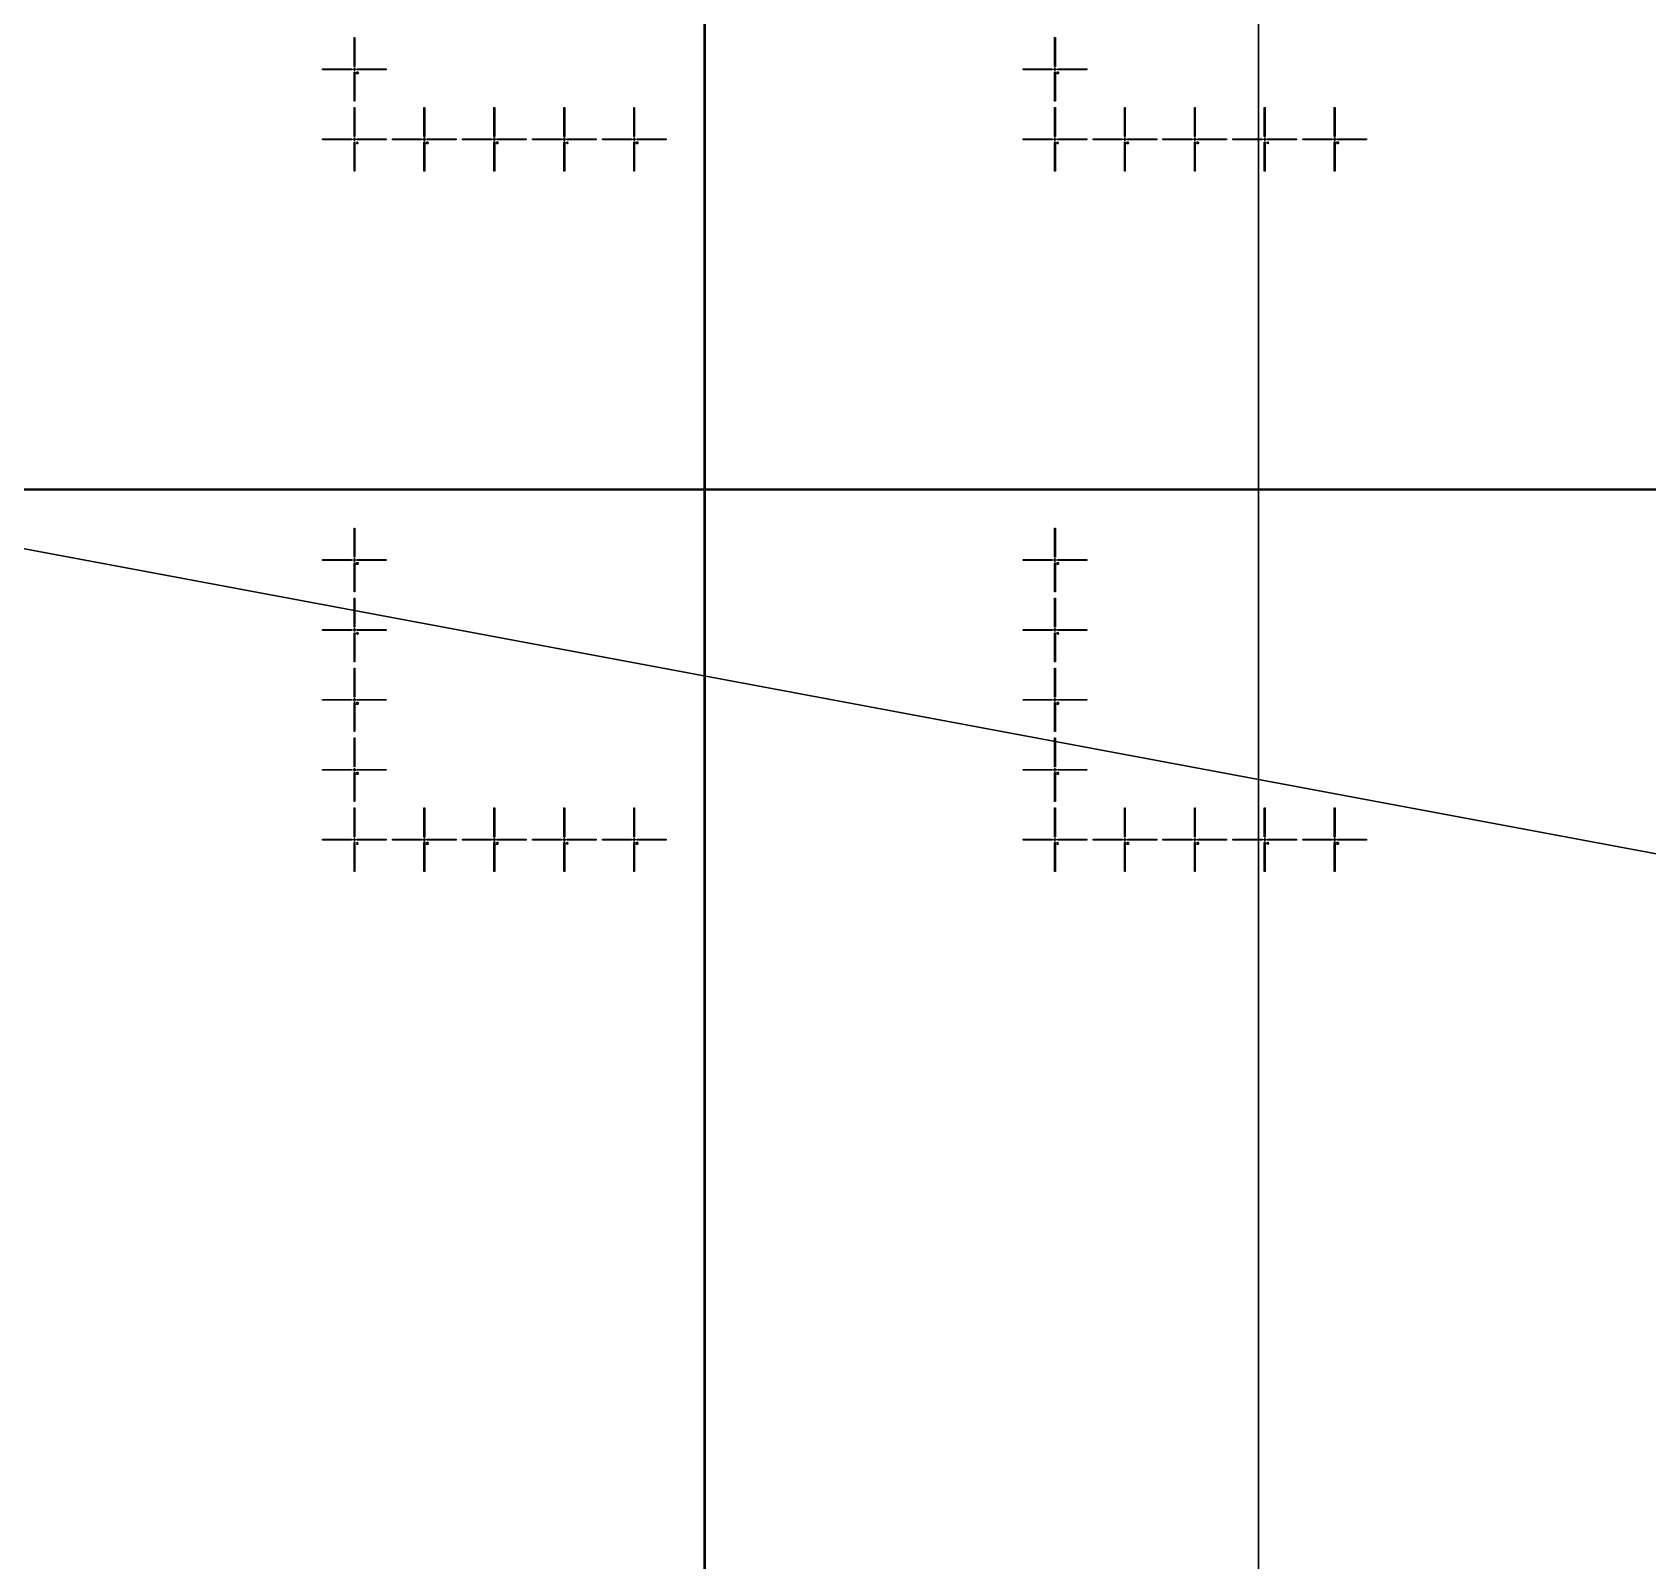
# Model space of a CAD drawing. Extents: x -25400 to 25400, y -24113 to 25400.
# Drawn here: x -15929 to -11309, y 88 to 4459 of the extents above; entities that cross this region are included whole.
import ezdxf

# ---------------------------------------------------------------- set-up
doc = ezdxf.new("R2010")
doc.units = 0
for name, color, linetype in [('L0D0', 1, 'CONTINUOUS'), ('L1D0', 2, 'CONTINUOUS'), ('L3D0', 3, 'CONTINUOUS')]:
    doc.layers.add(name, color=color, linetype=linetype)

msp = doc.modelspace()

# ---------------------------------------------------------------- linework, layer by layer
at = {"layer": 'L0D0'}
for points in [[(-12421.944, 22155.255), (-12421.944, -22155.255)], [(-12421.944, -22155.255), (-12421.944, 22155.255)], [(-19469.972, 12055.297), (0, 0), (-22510.084, 4207.864), (-22502.068, 4250.522), (-22493.971, 4293.164), (-22485.794, 4335.791), (-22477.535, 4378.402), (-22469.196, 4420.998), (-22460.776, 4463.577)], [(-22510.084, 4207.864), (0, 0), (-22510.084, -4207.864)]]:
    msp.add_lwpolyline(points, dxfattribs=at)
at = {"layer": 'L1D0'}
for points in [[(-15008.75, 4360.85), (-15008.75, 4443.85), (-15006.25, 4443.85), (-15006.25, 4360.85)], [(-13005.75, 4360.85), (-13005.75, 4443.85), (-13003.25, 4443.85), (-13003.25, 4360.85)], [(-15098.5, 4351.6), (-15098.5, 4354.1), (-15015.5, 4354.1), (-15015.5, 4351.6)], [(-15007.7, 4347.85), (-15007.7, 4352.65), (-15012.5, 4352.65), (-15012.5, 4353.05), (-15007.7, 4353.05), (-15007.7, 4357.85), (-15007.3, 4357.85), (-15007.3, 4353.05), (-15002.5, 4353.05), (-15002.5, 4352.65), (-15007.3, 4352.65), (-15007.3, 4347.85)], [(-15008.75, 4261.85), (-15008.75, 4344.85), (-15006.25, 4344.85), (-15006.25, 4261.85)], [(-15001.5, 4344.072), (-15001.5, 4344.961), (-15000.611, 4344.961), (-15000.611, 4344.072)], [(-15000.611, 4344.961), (-15000.611, 4345.85), (-14997.944, 4345.85), (-14997.944, 4344.961)], [(-15000.611, 4341.406), (-15000.611, 4342.294), (-14998.833, 4342.294), (-14998.833, 4341.406)], [(-14999.5, 4351.6), (-14999.5, 4354.1), (-14916.5, 4354.1), (-14916.5, 4351.6)], [(-14998.833, 4342.294), (-14998.833, 4343.183), (-14997.944, 4343.183), (-14997.944, 4342.294)], [(-14997.944, 4343.183), (-14997.944, 4344.961), (-14997.056, 4344.961), (-14997.056, 4343.183)], [(-13095.5, 4351.6), (-13095.5, 4354.1), (-13012.5, 4354.1), (-13012.5, 4351.6)], [(-13004.7, 4347.85), (-13004.7, 4352.65), (-13009.5, 4352.65), (-13009.5, 4353.05), (-13004.7, 4353.05), (-13004.7, 4357.85), (-13004.3, 4357.85), (-13004.3, 4353.05), (-12999.5, 4353.05), (-12999.5, 4352.65), (-13004.3, 4352.65), (-13004.3, 4347.85)], [(-13005.75, 4261.85), (-13005.75, 4344.85), (-13003.25, 4344.85), (-13003.25, 4261.85)], [(-12998.5, 4344.072), (-12998.5, 4344.961), (-12997.611, 4344.961), (-12997.611, 4344.072)], [(-12997.611, 4344.961), (-12997.611, 4345.85), (-12994.944, 4345.85), (-12994.944, 4344.961)], [(-12997.611, 4341.406), (-12997.611, 4342.294), (-12995.833, 4342.294), (-12995.833, 4341.406)], [(-12996.5, 4351.6), (-12996.5, 4354.1), (-12913.5, 4354.1), (-12913.5, 4351.6)], [(-12995.833, 4342.294), (-12995.833, 4343.183), (-12994.944, 4343.183), (-12994.944, 4342.294)], [(-12994.944, 4343.183), (-12994.944, 4344.961), (-12994.056, 4344.961), (-12994.056, 4343.183)], [(-15001.5, 4339.628), (-15001.5, 4341.406), (-15000.611, 4341.406), (-15000.611, 4340.517), (-14997.056, 4340.517), (-14997.056, 4339.628)], [(-12998.5, 4339.628), (-12998.5, 4341.406), (-12997.611, 4341.406), (-12997.611, 4340.517), (-12994.056, 4340.517), (-12994.056, 4339.628)], [(-15008.75, 4160.85), (-15008.75, 4243.85), (-15006.25, 4243.85), (-15006.25, 4160.85)], [(-14808.75, 4160.85), (-14808.75, 4243.85), (-14806.25, 4243.85), (-14806.25, 4160.85)], [(-14608.75, 4160.85), (-14608.75, 4243.85), (-14606.25, 4243.85), (-14606.25, 4160.85)], [(-14408.75, 4160.85), (-14408.75, 4243.85), (-14406.25, 4243.85), (-14406.25, 4160.85)], [(-14208.75, 4160.85), (-14208.75, 4243.85), (-14206.25, 4243.85), (-14206.25, 4160.85)], [(-13005.75, 4160.85), (-13005.75, 4243.85), (-13003.25, 4243.85), (-13003.25, 4160.85)], [(-12805.75, 4160.85), (-12805.75, 4243.85), (-12803.25, 4243.85), (-12803.25, 4160.85)], [(-12605.75, 4160.85), (-12605.75, 4243.85), (-12603.25, 4243.85), (-12603.25, 4160.85)], [(-12405.75, 4160.85), (-12405.75, 4243.85), (-12403.25, 4243.85), (-12403.25, 4160.85)], [(-12205.75, 4160.85), (-12205.75, 4243.85), (-12203.25, 4243.85), (-12203.25, 4160.85)], [(-15007.7, 4147.85), (-15007.7, 4152.65), (-15012.5, 4152.65), (-15012.5, 4153.05), (-15007.7, 4153.05), (-15007.7, 4157.85), (-15007.3, 4157.85), (-15007.3, 4153.05), (-15002.5, 4153.05), (-15002.5, 4152.65), (-15007.3, 4152.65), (-15007.3, 4147.85)], [(-14807.7, 4147.85), (-14807.7, 4152.65), (-14812.5, 4152.65), (-14812.5, 4153.05), (-14807.7, 4153.05), (-14807.7, 4157.85), (-14807.3, 4157.85), (-14807.3, 4153.05), (-14802.5, 4153.05), (-14802.5, 4152.65), (-14807.3, 4152.65), (-14807.3, 4147.85)], [(-14607.7, 4147.85), (-14607.7, 4152.65), (-14612.5, 4152.65), (-14612.5, 4153.05), (-14607.7, 4153.05), (-14607.7, 4157.85), (-14607.3, 4157.85), (-14607.3, 4153.05), (-14602.5, 4153.05), (-14602.5, 4152.65), (-14607.3, 4152.65), (-14607.3, 4147.85)], [(-14407.7, 4147.85), (-14407.7, 4152.65), (-14412.5, 4152.65), (-14412.5, 4153.05), (-14407.7, 4153.05), (-14407.7, 4157.85), (-14407.3, 4157.85), (-14407.3, 4153.05), (-14402.5, 4153.05), (-14402.5, 4152.65), (-14407.3, 4152.65), (-14407.3, 4147.85)], [(-14207.7, 4147.85), (-14207.7, 4152.65), (-14212.5, 4152.65), (-14212.5, 4153.05), (-14207.7, 4153.05), (-14207.7, 4157.85), (-14207.3, 4157.85), (-14207.3, 4153.05), (-14202.5, 4153.05), (-14202.5, 4152.65), (-14207.3, 4152.65), (-14207.3, 4147.85)], [(-13004.7, 4147.85), (-13004.7, 4152.65), (-13009.5, 4152.65), (-13009.5, 4153.05), (-13004.7, 4153.05), (-13004.7, 4157.85), (-13004.3, 4157.85), (-13004.3, 4153.05), (-12999.5, 4153.05), (-12999.5, 4152.65), (-13004.3, 4152.65), (-13004.3, 4147.85)], [(-12804.7, 4147.85), (-12804.7, 4152.65), (-12809.5, 4152.65), (-12809.5, 4153.05), (-12804.7, 4153.05), (-12804.7, 4157.85), (-12804.3, 4157.85), (-12804.3, 4153.05), (-12799.5, 4153.05), (-12799.5, 4152.65), (-12804.3, 4152.65), (-12804.3, 4147.85)], [(-12604.7, 4147.85), (-12604.7, 4152.65), (-12609.5, 4152.65), (-12609.5, 4153.05), (-12604.7, 4153.05), (-12604.7, 4157.85), (-12604.3, 4157.85), (-12604.3, 4153.05), (-12599.5, 4153.05), (-12599.5, 4152.65), (-12604.3, 4152.65), (-12604.3, 4147.85)], [(-12404.7, 4147.85), (-12404.7, 4152.65), (-12409.5, 4152.65), (-12409.5, 4153.05), (-12404.7, 4153.05), (-12404.7, 4157.85), (-12404.3, 4157.85), (-12404.3, 4153.05), (-12399.5, 4153.05), (-12399.5, 4152.65), (-12404.3, 4152.65), (-12404.3, 4147.85)], [(-12204.7, 4147.85), (-12204.7, 4152.65), (-12209.5, 4152.65), (-12209.5, 4153.05), (-12204.7, 4153.05), (-12204.7, 4157.85), (-12204.3, 4157.85), (-12204.3, 4153.05), (-12199.5, 4153.05), (-12199.5, 4152.65), (-12204.3, 4152.65), (-12204.3, 4147.85)], [(-15098.5, 4151.6), (-15098.5, 4154.1), (-15015.5, 4154.1), (-15015.5, 4151.6)], [(-15008.75, 4061.85), (-15008.75, 4144.85), (-15006.25, 4144.85), (-15006.25, 4061.85)], [(-15000.611, 4139.628), (-15000.611, 4140.517), (-14999.722, 4140.517), (-14999.722, 4144.072), (-15000.611, 4144.072), (-15000.611, 4144.961), (-14999.722, 4144.961), (-14999.722, 4145.85), (-14998.833, 4145.85), (-14998.833, 4140.517), (-14997.944, 4140.517), (-14997.944, 4139.628)], [(-14999.5, 4151.6), (-14999.5, 4154.1), (-14916.5, 4154.1), (-14916.5, 4151.6)], [(-14898.5, 4151.6), (-14898.5, 4154.1), (-14815.5, 4154.1), (-14815.5, 4151.6)], [(-14808.75, 4061.85), (-14808.75, 4144.85), (-14806.25, 4144.85), (-14806.25, 4061.85)], [(-14801.5, 4144.072), (-14801.5, 4144.961), (-14800.611, 4144.961), (-14800.611, 4144.072)], [(-14801.5, 4139.628), (-14801.5, 4141.406), (-14800.611, 4141.406), (-14800.611, 4140.517), (-14797.056, 4140.517), (-14797.056, 4139.628)], [(-14800.611, 4144.961), (-14800.611, 4145.85), (-14797.944, 4145.85), (-14797.944, 4144.961)], [(-14800.611, 4141.406), (-14800.611, 4142.294), (-14798.833, 4142.294), (-14798.833, 4141.406)], [(-14799.5, 4151.6), (-14799.5, 4154.1), (-14716.5, 4154.1), (-14716.5, 4151.6)], [(-14798.833, 4142.294), (-14798.833, 4143.183), (-14797.944, 4143.183), (-14797.944, 4142.294)], [(-14797.944, 4143.183), (-14797.944, 4144.961), (-14797.056, 4144.961), (-14797.056, 4143.183)], [(-14698.5, 4151.6), (-14698.5, 4154.1), (-14615.5, 4154.1), (-14615.5, 4151.6)], [(-14608.75, 4061.85), (-14608.75, 4144.85), (-14606.25, 4144.85), (-14606.25, 4061.85)], [(-14601.5, 4144.961), (-14601.5, 4145.85), (-14597.944, 4145.85), (-14597.944, 4144.961)], [(-14601.5, 4139.628), (-14601.5, 4140.517), (-14597.944, 4140.517), (-14597.944, 4139.628)], [(-14600.611, 4142.294), (-14600.611, 4143.183), (-14597.944, 4143.183), (-14597.944, 4142.294)], [(-14599.5, 4151.6), (-14599.5, 4154.1), (-14516.5, 4154.1), (-14516.5, 4151.6)], [(-14597.944, 4143.183), (-14597.944, 4144.961), (-14597.056, 4144.961), (-14597.056, 4143.183)], [(-14597.944, 4140.517), (-14597.944, 4142.294), (-14597.056, 4142.294), (-14597.056, 4140.517)], [(-14498.5, 4151.6), (-14498.5, 4154.1), (-14415.5, 4154.1), (-14415.5, 4151.6)], [(-14408.75, 4061.85), (-14408.75, 4144.85), (-14406.25, 4144.85), (-14406.25, 4061.85)], [(-14398.833, 4139.628), (-14398.833, 4141.406), (-14401.5, 4141.406), (-14401.5, 4143.183), (-14400.611, 4143.183), (-14400.611, 4142.294), (-14398.833, 4142.294), (-14398.833, 4144.961), (-14399.722, 4144.961), (-14399.722, 4145.85), (-14397.944, 4145.85), (-14397.944, 4142.294), (-14397.056, 4142.294), (-14397.056, 4141.406), (-14397.944, 4141.406), (-14397.944, 4139.628)], [(-14400.611, 4143.183), (-14400.611, 4144.961), (-14399.722, 4144.961), (-14399.722, 4143.183)], [(-14399.5, 4151.6), (-14399.5, 4154.1), (-14316.5, 4154.1), (-14316.5, 4151.6)], [(-14298.5, 4151.6), (-14298.5, 4154.1), (-14215.5, 4154.1), (-14215.5, 4151.6)], [(-14208.75, 4061.85), (-14208.75, 4144.85), (-14206.25, 4144.85), (-14206.25, 4061.85)], [(-14201.5, 4142.294), (-14201.5, 4145.85), (-14197.056, 4145.85), (-14197.056, 4144.961), (-14200.611, 4144.961), (-14200.611, 4143.183), (-14197.944, 4143.183), (-14197.944, 4142.294)], [(-14201.5, 4139.628), (-14201.5, 4140.517), (-14197.944, 4140.517), (-14197.944, 4139.628)], [(-14199.5, 4151.6), (-14199.5, 4154.1), (-14116.5, 4154.1), (-14116.5, 4151.6)], [(-14197.944, 4140.517), (-14197.944, 4142.294), (-14197.056, 4142.294), (-14197.056, 4140.517)], [(-13095.5, 4151.6), (-13095.5, 4154.1), (-13012.5, 4154.1), (-13012.5, 4151.6)], [(-13005.75, 4061.85), (-13005.75, 4144.85), (-13003.25, 4144.85), (-13003.25, 4061.85)], [(-12997.611, 4139.628), (-12997.611, 4140.517), (-12996.722, 4140.517), (-12996.722, 4144.072), (-12997.611, 4144.072), (-12997.611, 4144.961), (-12996.722, 4144.961), (-12996.722, 4145.85), (-12995.833, 4145.85), (-12995.833, 4140.517), (-12994.944, 4140.517), (-12994.944, 4139.628)], [(-12996.5, 4151.6), (-12996.5, 4154.1), (-12913.5, 4154.1), (-12913.5, 4151.6)], [(-12895.5, 4151.6), (-12895.5, 4154.1), (-12812.5, 4154.1), (-12812.5, 4151.6)], [(-12805.75, 4061.85), (-12805.75, 4144.85), (-12803.25, 4144.85), (-12803.25, 4061.85)], [(-12798.5, 4144.072), (-12798.5, 4144.961), (-12797.611, 4144.961), (-12797.611, 4144.072)], [(-12798.5, 4139.628), (-12798.5, 4141.406), (-12797.611, 4141.406), (-12797.611, 4140.517), (-12794.056, 4140.517), (-12794.056, 4139.628)], [(-12797.611, 4144.961), (-12797.611, 4145.85), (-12794.944, 4145.85), (-12794.944, 4144.961)], [(-12797.611, 4141.406), (-12797.611, 4142.294), (-12795.833, 4142.294), (-12795.833, 4141.406)], [(-12796.5, 4151.6), (-12796.5, 4154.1), (-12713.5, 4154.1), (-12713.5, 4151.6)], [(-12795.833, 4142.294), (-12795.833, 4143.183), (-12794.944, 4143.183), (-12794.944, 4142.294)], [(-12794.944, 4143.183), (-12794.944, 4144.961), (-12794.056, 4144.961), (-12794.056, 4143.183)], [(-12695.5, 4151.6), (-12695.5, 4154.1), (-12612.5, 4154.1), (-12612.5, 4151.6)], [(-12605.75, 4061.85), (-12605.75, 4144.85), (-12603.25, 4144.85), (-12603.25, 4061.85)], [(-12598.5, 4144.961), (-12598.5, 4145.85), (-12594.944, 4145.85), (-12594.944, 4144.961)], [(-12598.5, 4139.628), (-12598.5, 4140.517), (-12594.944, 4140.517), (-12594.944, 4139.628)], [(-12597.611, 4142.294), (-12597.611, 4143.183), (-12594.944, 4143.183), (-12594.944, 4142.294)], [(-12596.5, 4151.6), (-12596.5, 4154.1), (-12513.5, 4154.1), (-12513.5, 4151.6)], [(-12594.944, 4143.183), (-12594.944, 4144.961), (-12594.056, 4144.961), (-12594.056, 4143.183)], [(-12594.944, 4140.517), (-12594.944, 4142.294), (-12594.056, 4142.294), (-12594.056, 4140.517)], [(-12495.5, 4151.6), (-12495.5, 4154.1), (-12412.5, 4154.1), (-12412.5, 4151.6)], [(-12405.75, 4061.85), (-12405.75, 4144.85), (-12403.25, 4144.85), (-12403.25, 4061.85)], [(-12395.833, 4139.628), (-12395.833, 4141.406), (-12398.5, 4141.406), (-12398.5, 4143.183), (-12397.611, 4143.183), (-12397.611, 4142.294), (-12395.833, 4142.294), (-12395.833, 4144.961), (-12396.722, 4144.961), (-12396.722, 4145.85), (-12394.944, 4145.85), (-12394.944, 4142.294), (-12394.056, 4142.294), (-12394.056, 4141.406), (-12394.944, 4141.406), (-12394.944, 4139.628)], [(-12397.611, 4143.183), (-12397.611, 4144.961), (-12396.722, 4144.961), (-12396.722, 4143.183)], [(-12396.5, 4151.6), (-12396.5, 4154.1), (-12313.5, 4154.1), (-12313.5, 4151.6)], [(-12295.5, 4151.6), (-12295.5, 4154.1), (-12212.5, 4154.1), (-12212.5, 4151.6)], [(-12205.75, 4061.85), (-12205.75, 4144.85), (-12203.25, 4144.85), (-12203.25, 4061.85)], [(-12198.5, 4142.294), (-12198.5, 4145.85), (-12194.056, 4145.85), (-12194.056, 4144.961), (-12197.611, 4144.961), (-12197.611, 4143.183), (-12194.944, 4143.183), (-12194.944, 4142.294)], [(-12198.5, 4139.628), (-12198.5, 4140.517), (-12194.944, 4140.517), (-12194.944, 4139.628)], [(-12196.5, 4151.6), (-12196.5, 4154.1), (-12113.5, 4154.1), (-12113.5, 4151.6)], [(-12194.944, 4140.517), (-12194.944, 4142.294), (-12194.056, 4142.294), (-12194.056, 4140.517)], [(-15008.75, 2957.85), (-15008.75, 3040.85), (-15006.25, 3040.85), (-15006.25, 2957.85)], [(-13005.75, 2957.85), (-13005.75, 3040.85), (-13003.25, 3040.85), (-13003.25, 2957.85)], [(-15098.5, 2948.6), (-15098.5, 2951.1), (-15015.5, 2951.1), (-15015.5, 2948.6)], [(-15007.7, 2944.85), (-15007.7, 2949.65), (-15012.5, 2949.65), (-15012.5, 2950.05), (-15007.7, 2950.05), (-15007.7, 2954.85), (-15007.3, 2954.85), (-15007.3, 2950.05), (-15002.5, 2950.05), (-15002.5, 2949.65), (-15007.3, 2949.65), (-15007.3, 2944.85)], [(-15008.75, 2858.85), (-15008.75, 2941.85), (-15006.25, 2941.85), (-15006.25, 2858.85)], [(-15001.5, 2939.294), (-15001.5, 2942.85), (-14997.056, 2942.85), (-14997.056, 2941.961), (-15000.611, 2941.961), (-15000.611, 2940.183), (-14997.944, 2940.183), (-14997.944, 2939.294)], [(-15001.5, 2936.628), (-15001.5, 2937.517), (-14997.944, 2937.517), (-14997.944, 2936.628)], [(-14999.5, 2948.6), (-14999.5, 2951.1), (-14916.5, 2951.1), (-14916.5, 2948.6)], [(-14997.944, 2937.517), (-14997.944, 2939.294), (-14997.056, 2939.294), (-14997.056, 2937.517)], [(-13095.5, 2948.6), (-13095.5, 2951.1), (-13012.5, 2951.1), (-13012.5, 2948.6)], [(-13004.7, 2944.85), (-13004.7, 2949.65), (-13009.5, 2949.65), (-13009.5, 2950.05), (-13004.7, 2950.05), (-13004.7, 2954.85), (-13004.3, 2954.85), (-13004.3, 2950.05), (-12999.5, 2950.05), (-12999.5, 2949.65), (-13004.3, 2949.65), (-13004.3, 2944.85)], [(-13005.75, 2858.85), (-13005.75, 2941.85), (-13003.25, 2941.85), (-13003.25, 2858.85)], [(-12998.5, 2939.294), (-12998.5, 2942.85), (-12994.056, 2942.85), (-12994.056, 2941.961), (-12997.611, 2941.961), (-12997.611, 2940.183), (-12994.944, 2940.183), (-12994.944, 2939.294)], [(-12998.5, 2936.628), (-12998.5, 2937.517), (-12994.944, 2937.517), (-12994.944, 2936.628)], [(-12996.5, 2948.6), (-12996.5, 2951.1), (-12913.5, 2951.1), (-12913.5, 2948.6)], [(-12994.944, 2937.517), (-12994.944, 2939.294), (-12994.056, 2939.294), (-12994.056, 2937.517)], [(-15008.75, 2757.85), (-15008.75, 2840.85), (-15006.25, 2840.85), (-15006.25, 2757.85)], [(-13005.75, 2757.85), (-13005.75, 2840.85), (-13003.25, 2840.85), (-13003.25, 2757.85)], [(-15098.5, 2748.6), (-15098.5, 2751.1), (-15015.5, 2751.1), (-15015.5, 2748.6)], [(-15007.7, 2744.85), (-15007.7, 2749.65), (-15012.5, 2749.65), (-15012.5, 2750.05), (-15007.7, 2750.05), (-15007.7, 2754.85), (-15007.3, 2754.85), (-15007.3, 2750.05), (-15002.5, 2750.05), (-15002.5, 2749.65), (-15007.3, 2749.65), (-15007.3, 2744.85)], [(-15008.75, 2658.85), (-15008.75, 2741.85), (-15006.25, 2741.85), (-15006.25, 2658.85)], [(-14998.833, 2736.628), (-14998.833, 2738.406), (-15001.5, 2738.406), (-15001.5, 2740.183), (-15000.611, 2740.183), (-15000.611, 2739.294), (-14998.833, 2739.294), (-14998.833, 2741.961), (-14999.722, 2741.961), (-14999.722, 2742.85), (-14997.944, 2742.85), (-14997.944, 2739.294), (-14997.056, 2739.294), (-14997.056, 2738.406), (-14997.944, 2738.406), (-14997.944, 2736.628)], [(-15000.611, 2740.183), (-15000.611, 2741.961), (-14999.722, 2741.961), (-14999.722, 2740.183)], [(-14999.5, 2748.6), (-14999.5, 2751.1), (-14916.5, 2751.1), (-14916.5, 2748.6)], [(-13095.5, 2748.6), (-13095.5, 2751.1), (-13012.5, 2751.1), (-13012.5, 2748.6)], [(-13004.7, 2744.85), (-13004.7, 2749.65), (-13009.5, 2749.65), (-13009.5, 2750.05), (-13004.7, 2750.05), (-13004.7, 2754.85), (-13004.3, 2754.85), (-13004.3, 2750.05), (-12999.5, 2750.05), (-12999.5, 2749.65), (-13004.3, 2749.65), (-13004.3, 2744.85)], [(-13005.75, 2658.85), (-13005.75, 2741.85), (-13003.25, 2741.85), (-13003.25, 2658.85)], [(-12995.833, 2736.628), (-12995.833, 2738.406), (-12998.5, 2738.406), (-12998.5, 2740.183), (-12997.611, 2740.183), (-12997.611, 2739.294), (-12995.833, 2739.294), (-12995.833, 2741.961), (-12996.722, 2741.961), (-12996.722, 2742.85), (-12994.944, 2742.85), (-12994.944, 2739.294), (-12994.056, 2739.294), (-12994.056, 2738.406), (-12994.944, 2738.406), (-12994.944, 2736.628)], [(-12997.611, 2740.183), (-12997.611, 2741.961), (-12996.722, 2741.961), (-12996.722, 2740.183)], [(-12996.5, 2748.6), (-12996.5, 2751.1), (-12913.5, 2751.1), (-12913.5, 2748.6)], [(-15008.75, 2557.85), (-15008.75, 2640.85), (-15006.25, 2640.85), (-15006.25, 2557.85)], [(-13005.75, 2557.85), (-13005.75, 2640.85), (-13003.25, 2640.85), (-13003.25, 2557.85)], [(-15098.5, 2548.6), (-15098.5, 2551.1), (-15015.5, 2551.1), (-15015.5, 2548.6)], [(-15007.7, 2544.85), (-15007.7, 2549.65), (-15012.5, 2549.65), (-15012.5, 2550.05), (-15007.7, 2550.05), (-15007.7, 2554.85), (-15007.3, 2554.85), (-15007.3, 2550.05), (-15002.5, 2550.05), (-15002.5, 2549.65), (-15007.3, 2549.65), (-15007.3, 2544.85)], [(-15008.75, 2458.85), (-15008.75, 2541.85), (-15006.25, 2541.85), (-15006.25, 2458.85)], [(-15001.5, 2541.961), (-15001.5, 2542.85), (-14997.944, 2542.85), (-14997.944, 2541.961)], [(-14999.5, 2548.6), (-14999.5, 2551.1), (-14916.5, 2551.1), (-14916.5, 2548.6)], [(-14997.944, 2540.183), (-14997.944, 2541.961), (-14997.056, 2541.961), (-14997.056, 2540.183)], [(-13095.5, 2548.6), (-13095.5, 2551.1), (-13012.5, 2551.1), (-13012.5, 2548.6)], [(-13004.7, 2544.85), (-13004.7, 2549.65), (-13009.5, 2549.65), (-13009.5, 2550.05), (-13004.7, 2550.05), (-13004.7, 2554.85), (-13004.3, 2554.85), (-13004.3, 2550.05), (-12999.5, 2550.05), (-12999.5, 2549.65), (-13004.3, 2549.65), (-13004.3, 2544.85)], [(-13005.75, 2458.85), (-13005.75, 2541.85), (-13003.25, 2541.85), (-13003.25, 2458.85)], [(-12998.5, 2541.961), (-12998.5, 2542.85), (-12994.944, 2542.85), (-12994.944, 2541.961)], [(-12996.5, 2548.6), (-12996.5, 2551.1), (-12913.5, 2551.1), (-12913.5, 2548.6)], [(-12994.944, 2540.183), (-12994.944, 2541.961), (-12994.056, 2541.961), (-12994.056, 2540.183)], [(-15001.5, 2536.628), (-15001.5, 2537.517), (-14997.944, 2537.517), (-14997.944, 2536.628)], [(-15000.611, 2539.294), (-15000.611, 2540.183), (-14997.944, 2540.183), (-14997.944, 2539.294)], [(-14997.944, 2537.517), (-14997.944, 2539.294), (-14997.056, 2539.294), (-14997.056, 2537.517)], [(-12998.5, 2536.628), (-12998.5, 2537.517), (-12994.944, 2537.517), (-12994.944, 2536.628)], [(-12997.611, 2539.294), (-12997.611, 2540.183), (-12994.944, 2540.183), (-12994.944, 2539.294)], [(-12994.944, 2537.517), (-12994.944, 2539.294), (-12994.056, 2539.294), (-12994.056, 2537.517)], [(-15008.75, 2357.85), (-15008.75, 2440.85), (-15006.25, 2440.85), (-15006.25, 2357.85)], [(-13005.75, 2357.85), (-13005.75, 2440.85), (-13003.25, 2440.85), (-13003.25, 2357.85)], [(-15098.5, 2348.6), (-15098.5, 2351.1), (-15015.5, 2351.1), (-15015.5, 2348.6)], [(-15007.7, 2344.85), (-15007.7, 2349.65), (-15012.5, 2349.65), (-15012.5, 2350.05), (-15007.7, 2350.05), (-15007.7, 2354.85), (-15007.3, 2354.85), (-15007.3, 2350.05), (-15002.5, 2350.05), (-15002.5, 2349.65), (-15007.3, 2349.65), (-15007.3, 2344.85)], [(-15008.75, 2258.85), (-15008.75, 2341.85), (-15006.25, 2341.85), (-15006.25, 2258.85)], [(-15001.5, 2341.072), (-15001.5, 2341.961), (-15000.611, 2341.961), (-15000.611, 2341.072)], [(-15001.5, 2336.628), (-15001.5, 2338.406), (-15000.611, 2338.406), (-15000.611, 2337.517), (-14997.056, 2337.517), (-14997.056, 2336.628)], [(-15000.611, 2341.961), (-15000.611, 2342.85), (-14997.944, 2342.85), (-14997.944, 2341.961)], [(-15000.611, 2338.406), (-15000.611, 2339.294), (-14998.833, 2339.294), (-14998.833, 2338.406)], [(-14999.5, 2348.6), (-14999.5, 2351.1), (-14916.5, 2351.1), (-14916.5, 2348.6)], [(-14998.833, 2339.294), (-14998.833, 2340.183), (-14997.944, 2340.183), (-14997.944, 2339.294)], [(-14997.944, 2340.183), (-14997.944, 2341.961), (-14997.056, 2341.961), (-14997.056, 2340.183)], [(-13095.5, 2348.6), (-13095.5, 2351.1), (-13012.5, 2351.1), (-13012.5, 2348.6)], [(-13004.7, 2344.85), (-13004.7, 2349.65), (-13009.5, 2349.65), (-13009.5, 2350.05), (-13004.7, 2350.05), (-13004.7, 2354.85), (-13004.3, 2354.85), (-13004.3, 2350.05), (-12999.5, 2350.05), (-12999.5, 2349.65), (-13004.3, 2349.65), (-13004.3, 2344.85)], [(-13005.75, 2258.85), (-13005.75, 2341.85), (-13003.25, 2341.85), (-13003.25, 2258.85)], [(-12998.5, 2341.072), (-12998.5, 2341.961), (-12997.611, 2341.961), (-12997.611, 2341.072)], [(-12998.5, 2336.628), (-12998.5, 2338.406), (-12997.611, 2338.406), (-12997.611, 2337.517), (-12994.056, 2337.517), (-12994.056, 2336.628)], [(-12997.611, 2341.961), (-12997.611, 2342.85), (-12994.944, 2342.85), (-12994.944, 2341.961)], [(-12997.611, 2338.406), (-12997.611, 2339.294), (-12995.833, 2339.294), (-12995.833, 2338.406)], [(-12996.5, 2348.6), (-12996.5, 2351.1), (-12913.5, 2351.1), (-12913.5, 2348.6)], [(-12995.833, 2339.294), (-12995.833, 2340.183), (-12994.944, 2340.183), (-12994.944, 2339.294)], [(-12994.944, 2340.183), (-12994.944, 2341.961), (-12994.056, 2341.961), (-12994.056, 2340.183)], [(-15008.75, 2157.85), (-15008.75, 2240.85), (-15006.25, 2240.85), (-15006.25, 2157.85)], [(-14808.75, 2157.85), (-14808.75, 2240.85), (-14806.25, 2240.85), (-14806.25, 2157.85)], [(-14608.75, 2157.85), (-14608.75, 2240.85), (-14606.25, 2240.85), (-14606.25, 2157.85)], [(-14408.75, 2157.85), (-14408.75, 2240.85), (-14406.25, 2240.85), (-14406.25, 2157.85)], [(-14208.75, 2157.85), (-14208.75, 2240.85), (-14206.25, 2240.85), (-14206.25, 2157.85)], [(-13005.75, 2157.85), (-13005.75, 2240.85), (-13003.25, 2240.85), (-13003.25, 2157.85)], [(-12805.75, 2157.85), (-12805.75, 2240.85), (-12803.25, 2240.85), (-12803.25, 2157.85)], [(-12605.75, 2157.85), (-12605.75, 2240.85), (-12603.25, 2240.85), (-12603.25, 2157.85)], [(-12405.75, 2157.85), (-12405.75, 2240.85), (-12403.25, 2240.85), (-12403.25, 2157.85)], [(-12205.75, 2157.85), (-12205.75, 2240.85), (-12203.25, 2240.85), (-12203.25, 2157.85)], [(-15098.5, 2148.6), (-15098.5, 2151.1), (-15015.5, 2151.1), (-15015.5, 2148.6)], [(-15007.7, 2144.85), (-15007.7, 2149.65), (-15012.5, 2149.65), (-15012.5, 2150.05), (-15007.7, 2150.05), (-15007.7, 2154.85), (-15007.3, 2154.85), (-15007.3, 2150.05), (-15002.5, 2150.05), (-15002.5, 2149.65), (-15007.3, 2149.65), (-15007.3, 2144.85)], [(-15008.75, 2058.85), (-15008.75, 2141.85), (-15006.25, 2141.85), (-15006.25, 2058.85)], [(-15000.611, 2136.628), (-15000.611, 2137.517), (-14999.722, 2137.517), (-14999.722, 2141.072), (-15000.611, 2141.072), (-15000.611, 2141.961), (-14999.722, 2141.961), (-14999.722, 2142.85), (-14998.833, 2142.85), (-14998.833, 2137.517), (-14997.944, 2137.517), (-14997.944, 2136.628)], [(-14999.5, 2148.6), (-14999.5, 2151.1), (-14916.5, 2151.1), (-14916.5, 2148.6)], [(-14898.5, 2148.6), (-14898.5, 2151.1), (-14815.5, 2151.1), (-14815.5, 2148.6)], [(-14807.7, 2144.85), (-14807.7, 2149.65), (-14812.5, 2149.65), (-14812.5, 2150.05), (-14807.7, 2150.05), (-14807.7, 2154.85), (-14807.3, 2154.85), (-14807.3, 2150.05), (-14802.5, 2150.05), (-14802.5, 2149.65), (-14807.3, 2149.65), (-14807.3, 2144.85)], [(-14808.75, 2058.85), (-14808.75, 2141.85), (-14806.25, 2141.85), (-14806.25, 2058.85)], [(-14801.5, 2141.072), (-14801.5, 2141.961), (-14800.611, 2141.961), (-14800.611, 2141.072)], [(-14801.5, 2136.628), (-14801.5, 2138.406), (-14800.611, 2138.406), (-14800.611, 2137.517), (-14797.056, 2137.517), (-14797.056, 2136.628)], [(-14800.611, 2141.961), (-14800.611, 2142.85), (-14797.944, 2142.85), (-14797.944, 2141.961)], [(-14800.611, 2138.406), (-14800.611, 2139.294), (-14798.833, 2139.294), (-14798.833, 2138.406)], [(-14799.5, 2148.6), (-14799.5, 2151.1), (-14716.5, 2151.1), (-14716.5, 2148.6)], [(-14798.833, 2139.294), (-14798.833, 2140.183), (-14797.944, 2140.183), (-14797.944, 2139.294)], [(-14797.944, 2140.183), (-14797.944, 2141.961), (-14797.056, 2141.961), (-14797.056, 2140.183)], [(-14698.5, 2148.6), (-14698.5, 2151.1), (-14615.5, 2151.1), (-14615.5, 2148.6)], [(-14607.7, 2144.85), (-14607.7, 2149.65), (-14612.5, 2149.65), (-14612.5, 2150.05), (-14607.7, 2150.05), (-14607.7, 2154.85), (-14607.3, 2154.85), (-14607.3, 2150.05), (-14602.5, 2150.05), (-14602.5, 2149.65), (-14607.3, 2149.65), (-14607.3, 2144.85)], [(-14608.75, 2058.85), (-14608.75, 2141.85), (-14606.25, 2141.85), (-14606.25, 2058.85)], [(-14601.5, 2141.961), (-14601.5, 2142.85), (-14597.944, 2142.85), (-14597.944, 2141.961)], [(-14601.5, 2136.628), (-14601.5, 2137.517), (-14597.944, 2137.517), (-14597.944, 2136.628)], [(-14600.611, 2139.294), (-14600.611, 2140.183), (-14597.944, 2140.183), (-14597.944, 2139.294)], [(-14599.5, 2148.6), (-14599.5, 2151.1), (-14516.5, 2151.1), (-14516.5, 2148.6)], [(-14597.944, 2140.183), (-14597.944, 2141.961), (-14597.056, 2141.961), (-14597.056, 2140.183)], [(-14597.944, 2137.517), (-14597.944, 2139.294), (-14597.056, 2139.294), (-14597.056, 2137.517)], [(-14498.5, 2148.6), (-14498.5, 2151.1), (-14415.5, 2151.1), (-14415.5, 2148.6)], [(-14407.7, 2144.85), (-14407.7, 2149.65), (-14412.5, 2149.65), (-14412.5, 2150.05), (-14407.7, 2150.05), (-14407.7, 2154.85), (-14407.3, 2154.85), (-14407.3, 2150.05), (-14402.5, 2150.05), (-14402.5, 2149.65), (-14407.3, 2149.65), (-14407.3, 2144.85)], [(-14408.75, 2058.85), (-14408.75, 2141.85), (-14406.25, 2141.85), (-14406.25, 2058.85)], [(-14398.833, 2136.628), (-14398.833, 2138.406), (-14401.5, 2138.406), (-14401.5, 2140.183), (-14400.611, 2140.183), (-14400.611, 2139.294), (-14398.833, 2139.294), (-14398.833, 2141.961), (-14399.722, 2141.961), (-14399.722, 2142.85), (-14397.944, 2142.85), (-14397.944, 2139.294), (-14397.056, 2139.294), (-14397.056, 2138.406), (-14397.944, 2138.406), (-14397.944, 2136.628)], [(-14400.611, 2140.183), (-14400.611, 2141.961), (-14399.722, 2141.961), (-14399.722, 2140.183)], [(-14399.5, 2148.6), (-14399.5, 2151.1), (-14316.5, 2151.1), (-14316.5, 2148.6)], [(-14298.5, 2148.6), (-14298.5, 2151.1), (-14215.5, 2151.1), (-14215.5, 2148.6)], [(-14207.7, 2144.85), (-14207.7, 2149.65), (-14212.5, 2149.65), (-14212.5, 2150.05), (-14207.7, 2150.05), (-14207.7, 2154.85), (-14207.3, 2154.85), (-14207.3, 2150.05), (-14202.5, 2150.05), (-14202.5, 2149.65), (-14207.3, 2149.65), (-14207.3, 2144.85)], [(-14208.75, 2058.85), (-14208.75, 2141.85), (-14206.25, 2141.85), (-14206.25, 2058.85)], [(-14201.5, 2139.294), (-14201.5, 2142.85), (-14197.056, 2142.85), (-14197.056, 2141.961), (-14200.611, 2141.961), (-14200.611, 2140.183), (-14197.944, 2140.183), (-14197.944, 2139.294)], [(-14201.5, 2136.628), (-14201.5, 2137.517), (-14197.944, 2137.517), (-14197.944, 2136.628)], [(-14199.5, 2148.6), (-14199.5, 2151.1), (-14116.5, 2151.1), (-14116.5, 2148.6)], [(-14197.944, 2137.517), (-14197.944, 2139.294), (-14197.056, 2139.294), (-14197.056, 2137.517)], [(-13095.5, 2148.6), (-13095.5, 2151.1), (-13012.5, 2151.1), (-13012.5, 2148.6)], [(-13004.7, 2144.85), (-13004.7, 2149.65), (-13009.5, 2149.65), (-13009.5, 2150.05), (-13004.7, 2150.05), (-13004.7, 2154.85), (-13004.3, 2154.85), (-13004.3, 2150.05), (-12999.5, 2150.05), (-12999.5, 2149.65), (-13004.3, 2149.65), (-13004.3, 2144.85)], [(-13005.75, 2058.85), (-13005.75, 2141.85), (-13003.25, 2141.85), (-13003.25, 2058.85)], [(-12997.611, 2136.628), (-12997.611, 2137.517), (-12996.722, 2137.517), (-12996.722, 2141.072), (-12997.611, 2141.072), (-12997.611, 2141.961), (-12996.722, 2141.961), (-12996.722, 2142.85), (-12995.833, 2142.85), (-12995.833, 2137.517), (-12994.944, 2137.517), (-12994.944, 2136.628)], [(-12996.5, 2148.6), (-12996.5, 2151.1), (-12913.5, 2151.1), (-12913.5, 2148.6)], [(-12895.5, 2148.6), (-12895.5, 2151.1), (-12812.5, 2151.1), (-12812.5, 2148.6)], [(-12804.7, 2144.85), (-12804.7, 2149.65), (-12809.5, 2149.65), (-12809.5, 2150.05), (-12804.7, 2150.05), (-12804.7, 2154.85), (-12804.3, 2154.85), (-12804.3, 2150.05), (-12799.5, 2150.05), (-12799.5, 2149.65), (-12804.3, 2149.65), (-12804.3, 2144.85)], [(-12805.75, 2058.85), (-12805.75, 2141.85), (-12803.25, 2141.85), (-12803.25, 2058.85)], [(-12798.5, 2141.072), (-12798.5, 2141.961), (-12797.611, 2141.961), (-12797.611, 2141.072)], [(-12798.5, 2136.628), (-12798.5, 2138.406), (-12797.611, 2138.406), (-12797.611, 2137.517), (-12794.056, 2137.517), (-12794.056, 2136.628)], [(-12797.611, 2141.961), (-12797.611, 2142.85), (-12794.944, 2142.85), (-12794.944, 2141.961)], [(-12797.611, 2138.406), (-12797.611, 2139.294), (-12795.833, 2139.294), (-12795.833, 2138.406)], [(-12796.5, 2148.6), (-12796.5, 2151.1), (-12713.5, 2151.1), (-12713.5, 2148.6)], [(-12795.833, 2139.294), (-12795.833, 2140.183), (-12794.944, 2140.183), (-12794.944, 2139.294)], [(-12794.944, 2140.183), (-12794.944, 2141.961), (-12794.056, 2141.961), (-12794.056, 2140.183)], [(-12695.5, 2148.6), (-12695.5, 2151.1), (-12612.5, 2151.1), (-12612.5, 2148.6)], [(-12604.7, 2144.85), (-12604.7, 2149.65), (-12609.5, 2149.65), (-12609.5, 2150.05), (-12604.7, 2150.05), (-12604.7, 2154.85), (-12604.3, 2154.85), (-12604.3, 2150.05), (-12599.5, 2150.05), (-12599.5, 2149.65), (-12604.3, 2149.65), (-12604.3, 2144.85)], [(-12605.75, 2058.85), (-12605.75, 2141.85), (-12603.25, 2141.85), (-12603.25, 2058.85)], [(-12598.5, 2141.961), (-12598.5, 2142.85), (-12594.944, 2142.85), (-12594.944, 2141.961)], [(-12598.5, 2136.628), (-12598.5, 2137.517), (-12594.944, 2137.517), (-12594.944, 2136.628)], [(-12597.611, 2139.294), (-12597.611, 2140.183), (-12594.944, 2140.183), (-12594.944, 2139.294)], [(-12596.5, 2148.6), (-12596.5, 2151.1), (-12513.5, 2151.1), (-12513.5, 2148.6)], [(-12594.944, 2140.183), (-12594.944, 2141.961), (-12594.056, 2141.961), (-12594.056, 2140.183)], [(-12594.944, 2137.517), (-12594.944, 2139.294), (-12594.056, 2139.294), (-12594.056, 2137.517)], [(-12495.5, 2148.6), (-12495.5, 2151.1), (-12412.5, 2151.1), (-12412.5, 2148.6)], [(-12404.7, 2144.85), (-12404.7, 2149.65), (-12409.5, 2149.65), (-12409.5, 2150.05), (-12404.7, 2150.05), (-12404.7, 2154.85), (-12404.3, 2154.85), (-12404.3, 2150.05), (-12399.5, 2150.05), (-12399.5, 2149.65), (-12404.3, 2149.65), (-12404.3, 2144.85)], [(-12405.75, 2058.85), (-12405.75, 2141.85), (-12403.25, 2141.85), (-12403.25, 2058.85)], [(-12395.833, 2136.628), (-12395.833, 2138.406), (-12398.5, 2138.406), (-12398.5, 2140.183), (-12397.611, 2140.183), (-12397.611, 2139.294), (-12395.833, 2139.294), (-12395.833, 2141.961), (-12396.722, 2141.961), (-12396.722, 2142.85), (-12394.944, 2142.85), (-12394.944, 2139.294), (-12394.056, 2139.294), (-12394.056, 2138.406), (-12394.944, 2138.406), (-12394.944, 2136.628)], [(-12397.611, 2140.183), (-12397.611, 2141.961), (-12396.722, 2141.961), (-12396.722, 2140.183)], [(-12396.5, 2148.6), (-12396.5, 2151.1), (-12313.5, 2151.1), (-12313.5, 2148.6)], [(-12295.5, 2148.6), (-12295.5, 2151.1), (-12212.5, 2151.1), (-12212.5, 2148.6)], [(-12204.7, 2144.85), (-12204.7, 2149.65), (-12209.5, 2149.65), (-12209.5, 2150.05), (-12204.7, 2150.05), (-12204.7, 2154.85), (-12204.3, 2154.85), (-12204.3, 2150.05), (-12199.5, 2150.05), (-12199.5, 2149.65), (-12204.3, 2149.65), (-12204.3, 2144.85)], [(-12205.75, 2058.85), (-12205.75, 2141.85), (-12203.25, 2141.85), (-12203.25, 2058.85)], [(-12198.5, 2139.294), (-12198.5, 2142.85), (-12194.056, 2142.85), (-12194.056, 2141.961), (-12197.611, 2141.961), (-12197.611, 2140.183), (-12194.944, 2140.183), (-12194.944, 2139.294)], [(-12198.5, 2136.628), (-12198.5, 2137.517), (-12194.944, 2137.517), (-12194.944, 2136.628)], [(-12196.5, 2148.6), (-12196.5, 2151.1), (-12113.5, 2151.1), (-12113.5, 2148.6)], [(-12194.944, 2137.517), (-12194.944, 2139.294), (-12194.056, 2139.294), (-12194.056, 2137.517)]]:
    msp.add_lwpolyline(points, close=True, dxfattribs=at)
at = {"layer": 'L3D0'}
for points in [[(-1.5, 10152.85), (-7001.5, 10152.85), (-7001.5, 3152.85), (-7004.5, 3152.85), (-7004.5, 10152.85), (-14004.5, 10152.85), (-14004.5, 3152.85), (-14007.5, 3152.85), (-14007.5, 10152.85), (-21007.5, 10152.85), (-21007.5, 3152.85), (-21010.5, 3152.85), (-21010.5, 10155.85), (-14007.5, 10155.85), (-14004.5, 10155.85), (-7004.5, 10155.85), (-7001.5, 10155.85), (-1.5, 10155.85)], [(-1.5, 3149.85), (-7001.5, 3149.85), (-7001.5, -3850.15), (-7004.5, -3850.15), (-7004.5, 3149.85), (-14004.5, 3149.85), (-14004.5, -3850.15), (-14007.5, -3850.15), (-14007.5, 3149.85), (-21007.5, 3149.85), (-21007.5, -3850.15), (-21010.5, -3850.15), (-21010.5, 3152.85), (-21007.5, 3152.85), (-14007.5, 3152.85), (-14004.5, 3152.85), (-7004.5, 3152.85), (-7001.5, 3152.85), (-1.5, 3152.85)]]:
    msp.add_lwpolyline(points, dxfattribs=at)

doc.saveas('drawing.dxf')
